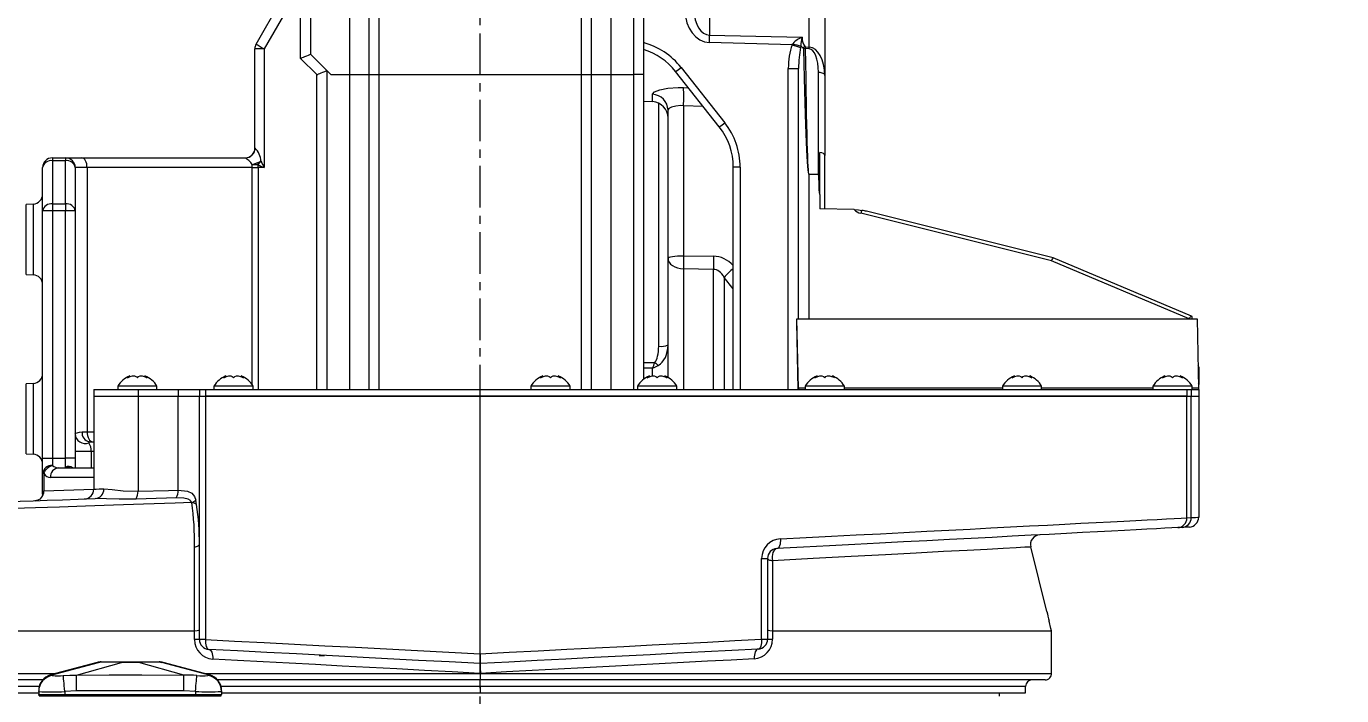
# Model space of a CAD drawing. Header units: millimetres. Extents: x -280 to 408, y 33 to 269.
# Drawn here: x 201.06 to 241.34, y 116.53 to 137.05 of the extents above; entities that cross this region are included whole.
import ezdxf

# ---------------------------------------------------------------- set-up
doc = ezdxf.new("R2010")
doc.units = ezdxf.units.MM
doc.linetypes.add('CENTERX2', pattern=[20.32, 12.7, -2.54, 2.54, -2.54])
doc.layers.add('FORMAT', color=7, linetype='Continuous')
doc.styles.add('SLDTEXTSTYLE0', font='TXT', dxfattribs={"width": 0.605})
doc.dimstyles.new('SLDDIMSTYLE1', dxfattribs={"dimtxt": 3.5, "dimasz": 3.5, "dimexe": 0, "dimexo": 0.0625, "dimgap": 0.875, "dimtad": 1, "dimtoh": 1, "dimlfac": 10, "dimrnd": 1e-09, "dimzin": 12, "dimdsep": 46, "dimtxsty": 'SLDTEXTSTYLE0', "dimsah": 1, "dimcen": 0.09, "dimadec": 0, "dimazin": 0, "dimtfac": 1, "dimtdec": 3, "dimtofl": 0, "dimtmove": 0, "dimatfit": 3, "dimfxl": 1, "dimfrac": 2, "dimtolj": 1, "dimtzin": 12, "dimarcsym": 0})

# ---------------------------------------------------------------- blocks, each defined once
blk = doc.blocks.new('*D16')
at = {"layer": 'FORMAT', "color": 7, "transparency": 16777216}
for p, q in [((249.964, 144.314), (249.964, 85.514)), ((214.964, 96.951), (214.964, 85.514)), ((214.964, 87.014), (249.964, 87.014))]:
    blk.add_line(p, q, dxfattribs=at)
for points in [[(214.964, 87.014), (218.464, 86.476), (218.464, 87.553)], [(249.964, 87.014), (246.464, 87.553), (246.464, 86.476)]]:
    blk.add_solid(points, dxfattribs=at)
at = {"layer": 'FORMAT', "color": 7, "transparency": 16777216, "insert": (228.454, 91.526), "char_height": 3.5, "attachment_point": 1, "style": 'SLDTEXTSTYLE0'}
blk.add_mtext('350', dxfattribs=at)

msp = doc.modelspace()

# ---------------------------------------------------------------- linework, layer by layer
at = {"color": 7, "linetype": 'Continuous', "lineweight": 15}
for p, q in [((209.464, 136.0644), (209.464, 140.7644)), ((209.764, 140.7644), (209.764, 136.1886)), ((210.964, 140.7644), (210.964, 135.5644)), ((218.964, 140.7644), (218.964, 135.5644)), ((219.664, 135.5644), (219.664, 140.7644)), ((219.964, 140.712), (219.964, 135.5644)), ((211.564, 135.5644), (211.564, 140.1644)), ((211.864, 140.1644), (211.864, 135.5644)), ((218.064, 135.5644), (218.064, 140.1644)), ((218.364, 140.1644), (218.364, 135.5644)), ((221.9878, 138.435), (221.9878, 136.7792)), ((225.0402, 136.4114), (225.0402, 138.3106)), ((208.1042, 136.5032), (208.8324, 137.7644)), ((225.514, 137.8174), (225.514, 135.5398)), ((221.9878, 136.7792), (224.8195, 136.7085)), ((208.064, 133.3144), (208.064, 136.3532)), ((208.3483, 136.3532), (208.064, 136.3532)), ((208.3483, 136.3532), (208.3483, 132.7144)), ((209.764, 136.1886), (210.264, 135.6886)), ((224.5177, 136.4832), (221.9878, 136.5464)), ((224.5177, 136.4832), (224.5382, 136.5133)), ((224.7843, 136.4475), (224.7737, 136.3934)), ((224.9092, 136.4201), (225.0402, 136.4114)), ((225.0367, 136.3573), (224.9177, 136.3652)), ((209.964, 135.5644), (209.464, 136.0644)), ((221.1141, 135.7862), (222.4514, 134.092)), ((224.3983, 135.754), (224.714, 135.754)), ((224.714, 128.0794), (224.714, 135.754)), ((209.964, 125.9144), (209.964, 135.5644)), ((210.3883, 135.5644), (210.264, 135.6886)), ((210.3883, 135.5644), (210.964, 135.5644)), ((210.964, 135.5644), (211.564, 135.5644)), ((211.564, 135.5644), (211.864, 135.5644)), ((211.564, 125.9144), (211.564, 135.5644)), ((211.864, 135.5644), (218.064, 135.5644)), ((218.064, 135.5644), (218.364, 135.5644)), ((218.364, 135.5644), (218.364, 125.9144)), ((218.364, 135.5644), (218.964, 135.5644)), ((218.964, 135.5644), (219.664, 135.5644)), ((219.964, 135.5644), (219.664, 135.5644)), ((219.964, 135.5644), (219.964, 126.2271)), ((222.2839, 133.9681), (220.9466, 135.6623)), ((225.321, 132.505), (225.321, 135.6409)), ((225.514, 135.5398), (225.514, 133.0821)), ((219.964, 134.7523), (220.2402, 134.7379)), ((221.1878, 134.6128), (221.1878, 130.0159)), ((220.714, 129.9378), (220.714, 134.4754)), ((201.864, 133.0144), (202.264, 133.0144)), ((201.864, 133.0144), (201.864, 132.9265)), ((201.864, 132.9265), (201.864, 131.6022)), ((202.264, 132.9265), (201.864, 132.9265)), ((202.264, 133.0144), (202.264, 132.9265)), ((202.264, 133.0144), (202.7613, 133.0144)), ((202.264, 131.6022), (202.264, 132.9265)), ((202.7613, 133.0144), (207.7752, 133.0144)), ((208.064, 133.3144), (208.0696, 133.3144)), ((225.364, 132.2012), (225.364, 133.1789)), ((225.514, 131.4493), (225.514, 133.0821)), ((201.564, 131.3901), (201.564, 132.7144)), ((202.564, 132.7144), (202.564, 131.3901)), ((202.9257, 132.7144), (202.564, 132.7144)), ((202.9257, 132.7144), (202.9257, 124.6144)), ((207.9819, 132.7144), (202.9257, 132.7144)), ((207.9819, 132.7144), (208.162, 132.7144)), ((208.3483, 132.7144), (208.162, 132.7144)), ((222.9245, 132.729), (222.714, 132.729)), ((222.714, 125.9144), (222.714, 132.729)), ((225.0245, 132.5096), (225.0245, 132.5102)), ((225.0245, 132.5102), (225.321, 132.505)), ((225.321, 132.5044), (225.0245, 132.5096)), ((225.321, 132.5044), (225.321, 132.505)), ((225.364, 131.9268), (225.364, 132.2012)), ((225.364, 131.8904), (225.364, 131.9268)), ((225.364, 131.8904), (225.364, 131.4519)), ((201.2797, 131.5995), (201.064, 131.5882)), ((201.064, 129.4406), (201.064, 131.5882)), ((201.864, 131.3901), (201.564, 131.3901)), ((201.564, 123.8144), (201.564, 131.3901)), ((201.864, 131.6022), (201.864, 131.3901)), ((201.864, 131.6022), (202.264, 131.6022)), ((201.864, 131.3901), (201.864, 123.8144)), ((202.264, 131.3901), (201.864, 131.3901)), ((202.264, 131.6022), (202.264, 131.3901)), ((202.264, 123.8144), (202.264, 131.3901)), ((202.564, 131.3901), (202.264, 131.3901)), ((202.564, 131.3901), (202.564, 123.8144)), ((226.4115, 131.4336), (225.364, 131.4519)), ((232.4523, 129.859), (226.6175, 131.3148)), ((232.5084, 129.9494), (226.7898, 131.3763)), ((220.714, 126.284), (220.714, 129.9378)), ((221.1878, 130.0159), (222.1053, 130.0013)), ((236.6745, 128.0802), (232.4523, 129.859)), ((236.7451, 128.1646), (232.509, 129.9492)), ((201.064, 129.4406), (201.2797, 129.4293)), ((222.1053, 129.5956), (221.1878, 129.6102)), ((236.764, 128.1555), (236.7451, 128.1646)), ((236.764, 128.0794), (236.764, 128.1561)), ((224.6569, 127.9794), (224.6638, 128.0794)), ((224.7047, 125.9144), (224.6569, 127.9794)), ((224.6638, 128.0794), (236.9138, 128.0794)), ((224.7132, 125.9512), (224.6638, 128.0794)), ((236.9138, 128.0794), (236.9632, 125.9512)), ((236.964, 126.6012), (236.964, 126.0646)), ((201.2797, 126.0995), (201.064, 126.0882)), ((201.064, 123.9406), (201.064, 126.0882)), ((204.2324, 126.3063), (204.2324, 126.3288)), ((204.6957, 126.3288), (204.6957, 126.3066)), ((207.1792, 126.3063), (207.1792, 126.3288)), ((207.6425, 126.3288), (207.6425, 126.3066)), ((216.8845, 126.3063), (216.8845, 126.3288)), ((217.3478, 126.3288), (217.3478, 126.3066)), ((220.1501, 126.3063), (220.1501, 126.3288)), ((220.6134, 126.3288), (220.6134, 126.3066)), ((225.2824, 126.3063), (225.2824, 126.3288)), ((225.7457, 126.3288), (225.7457, 126.3066)), ((231.3238, 126.3063), (231.3238, 126.3288)), ((231.7871, 126.3288), (231.7871, 126.3066)), ((235.9324, 126.3063), (235.9324, 126.3288)), ((236.3957, 126.3288), (236.3957, 126.3066)), ((203.1292, 125.9144), (203.1292, 125.7144)), ((203.1292, 125.9144), (204.4866, 125.9144)), ((203.1292, 125.7144), (203.1292, 122.8587)), ((203.1292, 125.7144), (204.4866, 125.7144)), ((203.864, 126.0144), (203.864, 125.9144)), ((205.064, 126.0144), (203.864, 126.0144)), ((204.4866, 125.9144), (204.4866, 125.7144)), ((204.4866, 125.9144), (205.7151, 125.9144)), ((204.4866, 125.7144), (205.7151, 125.7144)), ((204.4866, 125.7144), (204.4866, 122.7977)), ((205.064, 125.9144), (205.064, 126.0144)), ((205.7151, 125.9144), (205.7151, 125.7144)), ((205.7151, 125.9144), (206.364, 125.9144)), ((205.7151, 125.7144), (206.364, 125.7144)), ((205.7151, 122.8324), (205.7151, 125.7144)), ((206.364, 125.9144), (206.364, 125.7144)), ((206.364, 125.9144), (206.5493, 125.9144)), ((206.364, 125.7144), (206.5493, 125.7144)), ((206.364, 118.2498), (206.364, 125.7144)), ((206.5493, 125.9144), (206.5493, 125.7144)), ((206.5493, 125.9144), (236.6034, 125.9144)), ((206.5493, 125.7144), (236.6034, 125.7144)), ((206.5493, 125.7144), (206.5493, 118.2498)), ((214.964, 125.7144), (206.5493, 125.7144)), ((206.8109, 126.0144), (206.8109, 125.9144)), ((208.0109, 126.0144), (206.8109, 126.0144)), ((208.0109, 125.9144), (208.0109, 126.0144)), ((214.964, 117.8148), (214.964, 125.7144)), ((236.6034, 125.7144), (214.964, 125.7144)), ((216.5162, 126.0144), (216.5162, 125.9144)), ((217.7162, 126.0144), (216.5162, 126.0144)), ((217.7162, 125.9144), (217.7162, 126.0144)), ((219.7818, 126.0144), (219.7818, 125.9144)), ((220.9818, 126.0144), (219.7818, 126.0144)), ((220.9818, 125.9144), (220.9818, 126.0144)), ((224.914, 126.0144), (224.914, 125.9144)), ((226.114, 126.0144), (224.914, 126.0144)), ((226.114, 125.9144), (226.114, 126.0144)), ((230.9555, 126.0144), (230.9555, 125.9144)), ((232.1555, 126.0144), (230.9555, 126.0144)), ((232.1555, 125.9144), (232.1555, 126.0144)), ((235.564, 126.0144), (235.564, 125.9144)), ((236.764, 126.0144), (235.564, 126.0144)), ((236.6034, 125.9144), (236.6034, 125.7144)), ((236.6034, 125.9144), (236.7345, 125.9144)), ((236.6034, 125.7144), (236.7345, 125.7144)), ((236.6034, 121.9804), (236.6034, 125.7144)), ((236.7345, 125.9144), (236.7345, 125.7144)), ((236.7345, 125.9144), (236.964, 125.9144)), ((236.7345, 125.7144), (236.964, 125.7144)), ((236.7345, 121.9873), (236.7345, 125.7144)), ((236.764, 125.9144), (236.764, 126.0144)), ((236.964, 125.9052), (236.964, 126.0646)), ((236.964, 125.9144), (236.964, 125.7144)), ((236.964, 125.7144), (236.964, 121.9991)), ((202.7711, 124.6144), (202.9257, 124.6144)), ((202.9935, 124.3144), (203.1292, 124.3144)), ((201.064, 123.9406), (201.2797, 123.9293)), ((201.564, 123.8144), (201.864, 123.8144)), ((201.564, 123.3458), (201.564, 123.8144)), ((201.864, 123.8144), (201.864, 123.5801)), ((201.864, 123.8144), (202.264, 123.8144)), ((202.264, 123.5363), (202.264, 123.8144)), ((202.564, 123.8144), (202.264, 123.8144)), ((203.0521, 124.0144), (202.564, 124.0144)), ((202.564, 123.8144), (202.564, 123.5144)), ((201.564, 123.3458), (201.5991, 123.3458)), ((201.564, 122.7075), (201.564, 123.3458)), ((201.5991, 123.3458), (201.5991, 122.8065)), ((202.0633, 123.5144), (203.1292, 123.5144)), ((201.3797, 122.5157), (201.3265, 122.5061)), ((201.5608, 122.6718), (201.5401, 122.6226)), ((201.564, 122.7075), (201.557, 122.6715)), ((236.4551, 121.6877), (236.324, 121.6808)), ((236.6034, 121.9804), (236.7345, 121.9873)), ((232.314, 119.1144), (231.8204, 121.089)), ((223.5815, 118.2603), (223.5815, 120.7379)), ((223.5815, 120.7379), (223.764, 120.7379)), ((223.764, 120.7379), (223.764, 118.2603)), ((197.5615, 118.5144), (206.2096, 118.5144)), ((206.214, 118.5146), (206.2096, 118.5144)), ((206.214, 118.2498), (206.214, 118.5146)), ((223.9106, 118.5146), (223.9106, 118.2603)), ((223.9151, 118.5144), (223.9106, 118.5146)), ((223.9151, 118.5144), (232.4614, 118.5144)), ((232.4614, 117.2144), (232.4614, 118.5144)), ((206.364, 118.2498), (206.214, 118.2498)), ((206.5493, 118.2498), (206.364, 118.2498)), ((223.5815, 118.2603), (223.764, 118.2603)), ((223.764, 118.2603), (223.9106, 118.2603)), ((210.0279, 117.7644), (210.1937, 117.7644)), ((214.964, 117.8148), (214.964, 117.5144)), ((203.234, 117.5491), (201.8094, 117.1675)), ((201.8172, 117.1641), (203.2721, 117.552)), ((202.5987, 117.1641), (203.9815, 117.552)), ((203.3802, 117.5644), (204.005, 117.5644)), ((204.005, 117.5644), (204.4816, 117.5644)), ((204.4816, 117.5644), (205.1064, 117.5644)), ((205.8879, 117.1641), (204.5051, 117.552)), ((206.6694, 117.1641), (205.2145, 117.552)), ((206.6772, 117.1675), (205.2525, 117.5491)), ((214.964, 117.2142), (214.9563, 117.2144)), ((214.964, 117.5144), (214.964, 117.3621)), ((214.964, 117.3621), (214.964, 117.2142)), ((214.9717, 117.2144), (214.964, 117.2142)), ((214.964, 117.2142), (214.964, 117.0144)), ((214.9717, 117.2144), (232.4614, 117.2144)), ((201.5657, 117.0144), (197.7604, 117.0144)), ((201.8172, 117.1641), (201.8172, 117.1641)), ((202.5987, 117.1641), (202.5987, 117.1641)), ((206.6694, 117.1641), (206.6694, 117.1641)), ((214.964, 117.0144), (206.9208, 117.0144)), ((232.2614, 117.0144), (214.964, 117.0144)), ((214.964, 116.8144), (214.964, 117.0144)), ((214.964, 116.8144), (214.964, 116.6144)), ((231.664, 116.6144), (231.664, 116.8144)), ((198.264, 116.6144), (201.4433, 116.6144)), ((201.4433, 116.6591), (201.4433, 116.6802)), ((201.4433, 116.6591), (201.4433, 116.5644)), ((201.4433, 116.5644), (202.2433, 116.5644)), ((201.4527, 116.5292), (201.4433, 116.5644)), ((201.4527, 116.5292), (202.2433, 116.5292)), ((202.6018, 116.6802), (202.2433, 116.6591)), ((202.2433, 116.6591), (202.2433, 116.5644)), ((202.2433, 116.5644), (206.2433, 116.5644)), ((202.2433, 116.5292), (202.2433, 116.5644)), ((202.2433, 116.5292), (206.2433, 116.5292)), ((202.2433, 116.5292), (202.2433, 116.5144)), ((205.8848, 116.6802), (202.6018, 116.6802)), ((206.2433, 116.6591), (205.8848, 116.6802)), ((206.2433, 116.6591), (206.2433, 116.5644)), ((206.2433, 116.5292), (206.2433, 116.5644)), ((206.2433, 116.5644), (207.0433, 116.5644)), ((206.2433, 116.5292), (207.0339, 116.5292)), ((206.2433, 116.5292), (206.2433, 116.5144)), ((207.0339, 116.5292), (207.0433, 116.5644)), ((207.0433, 116.6802), (207.0433, 116.6591)), ((207.0433, 116.6591), (207.0433, 116.5644)), ((207.0433, 116.6144), (214.964, 116.6144)), ((214.964, 116.6144), (231.664, 116.6144)), ((230.864, 116.5144), (230.864, 116.6144))]:
    msp.add_line(p, q, dxfattribs=at)
at = {"color": 8, "linetype": 'Continuous', "lineweight": 15}
for p, q in [((209.1631, 137.7644), (208.3483, 136.3532)), ((224.3983, 125.9144), (224.3983, 135.754)), ((210.264, 135.6886), (210.264, 125.9144)), ((210.964, 135.5644), (210.964, 125.9144)), ((211.864, 135.5644), (211.864, 125.9144)), ((218.064, 125.9144), (218.064, 135.5644)), ((218.964, 135.5644), (218.964, 125.9144)), ((219.664, 125.9144), (219.664, 135.5644)), ((220.2402, 134.7379), (220.2402, 134.963)), ((221.1878, 135.1655), (221.3432, 135.1598)), ((220.4297, 127.2393), (220.4297, 134.6896)), ((221.792, 134.5913), (221.1878, 134.6128)), ((207.9819, 126.0619), (207.9819, 132.7144)), ((208.162, 132.7144), (208.162, 125.9144)), ((222.9245, 132.729), (222.9245, 125.9144)), ((225.0245, 132.5096), (225.0245, 128.0794)), ((201.2797, 129.4293), (201.2797, 131.5995)), ((221.1878, 129.6102), (221.1878, 125.9144)), ((222.1053, 125.9144), (222.1053, 129.5956)), ((222.714, 129.001), (222.4327, 129.3492)), ((222.4327, 129.3492), (222.4327, 125.9144)), ((236.6745, 128.0794), (236.6745, 128.0802)), ((219.964, 126.7373), (220.3102, 126.7429)), ((220.2402, 126.5705), (219.964, 126.566)), ((220.2402, 126.329), (220.2402, 126.5705)), ((201.2797, 123.9293), (201.2797, 126.0995)), ((236.964, 126.0646), (236.96, 126.0891)), ((224.7132, 125.9512), (224.7106, 125.9144)), ((224.914, 125.9512), (224.7132, 125.9512)), ((230.9555, 125.9512), (226.114, 125.9512)), ((235.564, 125.9512), (232.1555, 125.9512)), ((236.9632, 125.9512), (236.764, 125.9512)), ((202.9257, 124.6144), (203.1292, 124.6144)), ((203.0521, 124.0144), (203.0521, 123.5144)), ((203.1292, 124.0144), (203.0521, 124.0144)), ((201.5991, 122.8065), (203.1292, 122.86)), ((203.1292, 123.2144), (201.7984, 123.2144)), ((197.5615, 117.2144), (201.9825, 117.2144)), ((206.4955, 117.2144), (214.9563, 117.2144)), ((201.4599, 116.8144), (198.264, 116.8144)), ((214.964, 116.8144), (207.0267, 116.8144)), ((231.664, 116.8144), (214.964, 116.8144))]:
    msp.add_line(p, q, dxfattribs=at)
at = {"color": 7, "linetype": 'Continuous', "lineweight": 15, "flags": 128}
for points in [[(209.464, 136.0644), (209.4698, 136.0668), (209.4868, 136.0738), (209.5146, 136.0853), (209.5519, 136.1008), (209.5973, 136.1196), (209.6492, 136.1411), (209.7055, 136.1644), (209.764, 136.1886)], [(224.9092, 136.4201), (224.9146, 136.4011), (224.9177, 136.3652)], [(209.964, 135.5644), (209.9698, 135.5668), (209.9868, 135.5738), (210.0146, 135.5853), (210.0519, 135.6008), (210.0973, 135.6196), (210.1492, 135.6411), (210.2055, 135.6644), (210.264, 135.6886)], [(225.321, 135.6409), (225.359, 135.6384), (225.3954, 135.6323), (225.4287, 135.6227), (225.4579, 135.6101), (225.4817, 135.5949), (225.4994, 135.5777), (225.5103, 135.5591), (225.514, 135.5398)], [(220.2402, 134.963), (220.2968, 135.0333), (220.4601, 135.0984), (220.7122, 135.1467), (221.0225, 135.1674), (221.1878, 135.1655)], [(221.1878, 134.6128), (221.1052, 134.6162), (220.95, 134.6035), (220.824, 134.5695), (220.7423, 134.5236), (220.714, 134.4754)], [(202.9257, 132.7144), (202.9225, 132.7729), (202.9132, 132.8292), (202.898, 132.881), (202.8776, 132.9265), (202.8527, 132.9638), (202.8242, 132.9915), (202.7934, 133.0086), (202.7613, 133.0144)], [(207.9819, 132.8131), (207.9418, 132.8676), (207.8731, 132.9347), (207.8188, 132.9783), (207.7902, 132.9996), (207.7824, 133.0055), (207.7739, 133.0137), (207.7752, 133.0144)], [(226.4115, 131.4336), (226.5509, 131.4191), (226.6511, 131.4019)], [(220.714, 129.9378), (220.723, 129.9525), (220.7496, 129.9668), (220.7929, 129.98), (220.8513, 129.9916), (220.9228, 130.0014), (221.0047, 130.0088), (221.0941, 130.0137), (221.1878, 130.0159)], [(220.714, 129.9378), (220.723, 129.8759), (220.7496, 129.8162), (220.7929, 129.7609), (220.8513, 129.712), (220.9228, 129.6712), (221.0047, 129.6399), (221.0941, 129.6193), (221.1878, 129.6102)], [(204.2299, 126.3288), (204.2301, 126.329), (204.213, 126.3157), (204.1804, 126.2896), (204.1609, 126.2736)], [(204.1609, 126.2736), (204.2479, 126.3134), (204.3146, 126.3286), (204.3759, 126.329), (204.422, 126.3157), (204.4544, 126.2896), (204.464, 126.2736)], [(204.464, 126.2736), (204.5017, 126.3134), (204.549, 126.3286), (204.6097, 126.329), (204.6729, 126.3157), (204.738, 126.2896), (204.7671, 126.2736)], [(204.7671, 126.2736), (204.7179, 126.3134), (204.6984, 126.3286), (204.6981, 126.3288)], [(207.1767, 126.3288), (207.177, 126.329), (207.1599, 126.3157), (207.1272, 126.2896), (207.1078, 126.2736)], [(207.1078, 126.2736), (207.1948, 126.3134), (207.2615, 126.3286), (207.3227, 126.329), (207.3688, 126.3157), (207.4012, 126.2896), (207.4109, 126.2736)], [(207.4109, 126.2736), (207.4486, 126.3134), (207.4959, 126.3286), (207.5566, 126.329), (207.6198, 126.3157), (207.6849, 126.2896), (207.714, 126.2736)], [(207.714, 126.2736), (207.6647, 126.3134), (207.6453, 126.3286), (207.645, 126.3288)], [(216.882, 126.3288), (216.8823, 126.329), (216.8652, 126.3157), (216.8326, 126.2896), (216.8131, 126.2736)], [(216.8131, 126.2736), (216.9001, 126.3134), (216.9668, 126.3286), (217.028, 126.329), (217.0742, 126.3157), (217.1065, 126.2896), (217.1162, 126.2736)], [(217.1162, 126.2736), (217.1539, 126.3134), (217.2012, 126.3286), (217.2619, 126.329), (217.3251, 126.3157), (217.3902, 126.2896), (217.4193, 126.2736)], [(217.4193, 126.2736), (217.37, 126.3134), (217.3506, 126.3286), (217.3503, 126.3288)], [(220.1476, 126.3288), (220.1479, 126.329), (220.1308, 126.3157), (220.0981, 126.2896), (220.0786, 126.2736)], [(220.0786, 126.2736), (220.1656, 126.3134), (220.2323, 126.3286), (220.2936, 126.329), (220.3397, 126.3157), (220.3721, 126.2896), (220.3818, 126.2736)], [(220.3818, 126.2736), (220.4195, 126.3134), (220.4668, 126.3286), (220.5275, 126.329), (220.5907, 126.3157), (220.6557, 126.2896), (220.6849, 126.2736)], [(220.6849, 126.2736), (220.6356, 126.3134), (220.6162, 126.3286), (220.6159, 126.3288)], [(225.2799, 126.3288), (225.2801, 126.329), (225.263, 126.3157), (225.2304, 126.2896), (225.2109, 126.2736)], [(225.2109, 126.2736), (225.2979, 126.3134), (225.3646, 126.3286), (225.4259, 126.329), (225.472, 126.3157), (225.5044, 126.2896), (225.514, 126.2736)], [(225.514, 126.2736), (225.5517, 126.3134), (225.599, 126.3286), (225.6597, 126.329), (225.7229, 126.3157), (225.788, 126.2896), (225.8171, 126.2736)], [(225.8171, 126.2736), (225.7679, 126.3134), (225.7484, 126.3286), (225.7481, 126.3288)], [(231.3213, 126.3288), (231.3216, 126.329), (231.3045, 126.3157), (231.2719, 126.2896), (231.2524, 126.2736)], [(231.2524, 126.2736), (231.3394, 126.3134), (231.4061, 126.3286), (231.4673, 126.329), (231.5135, 126.3157), (231.5458, 126.2896), (231.5555, 126.2736)], [(231.5555, 126.2736), (231.5932, 126.3134), (231.6405, 126.3286), (231.7012, 126.329), (231.7644, 126.3157), (231.8295, 126.2896), (231.8586, 126.2736)], [(231.8586, 126.2736), (231.8093, 126.3134), (231.7899, 126.3286), (231.7896, 126.3288)], [(235.9299, 126.3288), (235.9301, 126.329), (235.913, 126.3157), (235.8804, 126.2896), (235.8609, 126.2736)], [(235.8609, 126.2736), (235.9479, 126.3134), (236.0146, 126.3286), (236.0759, 126.329), (236.122, 126.3157), (236.1544, 126.2896), (236.164, 126.2736)], [(236.164, 126.2736), (236.2017, 126.3134), (236.249, 126.3286), (236.3097, 126.329), (236.3729, 126.3157), (236.438, 126.2896), (236.4671, 126.2736)], [(236.4671, 126.2736), (236.4179, 126.3134), (236.3984, 126.3286), (236.3981, 126.3288)], [(202.564, 124.5482), (202.5834, 124.5785), (202.693, 124.6104), (202.7711, 124.6144)], [(202.9257, 124.6144), (202.9289, 124.5558), (202.9382, 124.4996), (202.9534, 124.4477), (202.9738, 124.4022), (202.9988, 124.3649), (203.0272, 124.3372), (203.058, 124.3201), (203.0901, 124.3144)], [(202.9935, 124.3144), (202.9763, 124.3124), (202.9642, 124.2964), (202.976, 124.2813)], [(203.4384, 122.8704), (203.6959, 122.8521), (204.0313, 122.8127), (204.4866, 122.7977)], [(198.6625, 122.4131), (198.6631, 122.4131), (198.6881, 122.4139), (198.7491, 122.4161), (198.8461, 122.4195), (198.9788, 122.4241), (199.147, 122.43), (199.3502, 122.4371), (199.588, 122.4454), (199.8599, 122.4549), (200.1652, 122.4655), (200.5034, 122.4773), (200.8735, 122.4903), (201.2749, 122.5043), (201.7065, 122.5194), (202.1675, 122.5355), (202.6568, 122.5525), (203.1733, 122.5706)], [(204.4134, 122.5578), (203.9117, 122.5563), (203.5223, 122.5682), (203.1733, 122.5706)], [(205.6545, 122.5966), (205.3528, 122.5872), (204.4134, 122.5578)], [(204.4866, 122.7977), (205.4164, 122.824), (205.7151, 122.8324)], [(206.1292, 122.4518), (206.0965, 122.5009), (206.0899, 122.5075), (206.0166, 122.5536), (205.8891, 122.5865), (205.6545, 122.5966)], [(205.7151, 122.8324), (205.9975, 122.8035), (206.1377, 122.7329), (206.2127, 122.6376), (206.2508, 122.5246)], [(236.324, 121.6808), (236.1424, 121.6713), (235.9242, 121.6599), (235.6696, 121.6465), (235.379, 121.6313), (235.0531, 121.6142), (234.6923, 121.5953), (234.2973, 121.5746), (233.8688, 121.5522), (233.4074, 121.528), (232.9141, 121.5021), (232.3897, 121.4746), (231.835, 121.4456), (231.2511, 121.415), (230.6389, 121.3829), (229.9995, 121.3494), (229.3341, 121.3145), (228.6438, 121.2783), (227.9297, 121.2409), (227.1932, 121.2023), (226.4354, 121.1626), (225.6578, 121.1218), (224.8616, 121.0801), (224.0483, 121.0375)], [(224.158, 121.3371), (224.9485, 121.3779), (225.7232, 121.418), (226.4806, 121.4571), (227.2197, 121.4954), (227.9393, 121.5326), (228.6382, 121.5687), (229.3153, 121.6037), (229.9695, 121.6375), (230.5998, 121.6701), (231.2051, 121.7014), (231.7846, 121.7313), (232.3373, 121.7599), (232.8622, 121.787), (233.3586, 121.8127), (233.8257, 121.8368), (234.2628, 121.8594), (234.669, 121.8804), (235.0439, 121.8998), (235.3867, 121.9175), (235.697, 121.9336), (235.9742, 121.9479), (236.2179, 121.9605), (236.4277, 121.9713), (236.6034, 121.9804)], [(236.6797, 121.6995), (236.6547, 121.6982), (236.5797, 121.6942), (236.4551, 121.6877)], [(236.7345, 121.9873), (236.8619, 121.9938), (236.9384, 121.9978), (236.964, 121.9991)], [(224.158, 121.3371), (224.1581, 121.2794), (224.1536, 121.2239), (224.1445, 121.1726), (224.1313, 121.1275), (224.1144, 121.0902), (224.0944, 121.0622), (224.0721, 121.0444), (224.0483, 121.0375)], [(206.2096, 118.5144), (206.2108, 119.091), (206.2151, 121.0882)], [(206.2151, 121.0882), (206.2475, 121.0943), (206.2768, 121.1016), (206.3025, 121.1098), (206.3241, 121.119), (206.3413, 121.1288), (206.3539, 121.1392), (206.3615, 121.15), (206.364, 121.1609)], [(224.0483, 121.0375), (224.0131, 121.0282), (223.9804, 121.0044), (223.9519, 120.9674), (223.9289, 120.919), (223.9127, 120.8615), (223.904, 120.798), (223.9033, 120.7314), (223.9105, 120.6651)], [(223.764, 120.7379), (223.7665, 120.727), (223.774, 120.7163), (223.7863, 120.7059), (223.8032, 120.6961), (223.8245, 120.6869), (223.8497, 120.6786), (223.8786, 120.6713), (223.9105, 120.6651)], [(223.9105, 120.6651), (223.9125, 119.7445), (223.9151, 118.5144)], [(206.214, 118.5146), (206.2916, 118.5237), (206.3434, 118.5358), (206.364, 118.551), (206.364, 118.5513)], [(223.764, 118.5513), (223.764, 118.551), (223.7832, 118.5363), (223.8339, 118.5239), (223.9106, 118.5146)], [(232.4614, 118.5144), (232.4417, 118.5933), (232.3864, 118.8144)], [(206.5493, 118.2498), (206.5488, 118.192), (206.5527, 118.1365), (206.5608, 118.0852), (206.5727, 118.04), (206.588, 118.0027), (206.6062, 117.9747), (206.6266, 117.957), (206.6483, 117.9502)], [(206.5493, 118.2498), (207.4434, 118.2036), (208.3519, 118.1566), (209.273, 118.109), (210.2049, 118.0608), (211.1458, 118.0122), (212.094, 117.9631), (213.0476, 117.9139), (214.0049, 117.8644), (214.964, 117.8148)], [(214.964, 117.8148), (215.8492, 117.8605), (216.733, 117.9062), (217.614, 117.9518), (218.4906, 117.9971), (219.3615, 118.0421), (220.2253, 118.0868), (221.0806, 118.131), (221.926, 118.1747), (222.7601, 118.2178), (223.5815, 118.2603)], [(223.5815, 118.2603), (223.5819, 118.2025), (223.5778, 118.147), (223.5695, 118.0957), (223.5573, 118.0506), (223.5415, 118.0133), (223.5228, 117.9852), (223.502, 117.9675), (223.4797, 117.9607)], [(214.964, 117.5144), (214.0162, 117.564), (213.0702, 117.6136), (212.1278, 117.663), (211.1907, 117.7121), (210.2609, 117.7609), (209.3399, 117.8091), (208.4297, 117.8568), (207.5319, 117.9039), (206.6483, 117.9502)], [(206.6483, 117.9502), (206.6749, 117.9432), (206.7, 117.9253), (206.7225, 117.8972), (206.7417, 117.8599), (206.7568, 117.8148), (206.7673, 117.7636), (206.7728, 117.7082), (206.773, 117.6506)], [(214.9563, 117.2144), (214.105, 117.2598), (213.2557, 117.305), (212.4105, 117.3501), (211.5714, 117.3948), (210.7402, 117.4391), (209.9191, 117.4829), (209.1099, 117.526), (208.3146, 117.5684), (207.535, 117.61), (206.773, 117.6506)], [(223.4797, 117.9607), (222.668, 117.9181), (221.8437, 117.8749), (221.0084, 117.8311), (220.1632, 117.7869), (219.3096, 117.7421), (218.4489, 117.697), (217.5826, 117.6516), (216.7121, 117.606), (215.8387, 117.5602), (214.964, 117.5144)], [(223.3516, 117.6611), (222.6459, 117.6235), (221.9244, 117.585), (221.1885, 117.5458), (220.4398, 117.5059), (219.6798, 117.4653), (218.9101, 117.4243), (218.1322, 117.3828), (217.3478, 117.341), (216.5585, 117.299), (215.766, 117.2567), (214.9717, 117.2144)], [(223.4797, 117.9607), (223.4525, 117.9536), (223.4268, 117.9357), (223.4037, 117.9076), (223.384, 117.8703), (223.3685, 117.8252), (223.3577, 117.774), (223.352, 117.7186), (223.3516, 117.6611)], [(203.2725, 117.5521), (203.2722, 117.552), (203.2721, 117.552)], [(203.2725, 117.5521), (203.3646, 117.5641), (203.3802, 117.5644)], [(203.9815, 117.552), (203.9817, 117.5521), (203.9817, 117.5521)], [(204.5051, 117.552), (204.5051, 117.552), (204.2555, 117.549), (204.1187, 117.5497), (203.9815, 117.552), (203.9815, 117.552)], [(203.9817, 117.5521), (204.0016, 117.5641), (204.005, 117.5644)], [(204.4816, 117.5644), (204.485, 117.5641), (204.5049, 117.5521)], [(204.5049, 117.5521), (204.505, 117.552), (204.5051, 117.552)], [(205.1064, 117.5644), (205.122, 117.5641), (205.2141, 117.5521)], [(205.2145, 117.552), (205.2142, 117.5521), (205.2141, 117.5521)], [(214.9563, 117.2144), (214.9573, 117.2337), (214.9583, 117.2529), (214.9593, 117.2719), (214.9603, 117.2907), (214.9613, 117.3092), (214.9622, 117.3274), (214.9631, 117.345), (214.964, 117.3621)], [(214.964, 117.3621), (214.9649, 117.345), (214.9658, 117.3274), (214.9668, 117.3092), (214.9677, 117.2907), (214.9687, 117.2719), (214.9697, 117.2529), (214.9707, 117.2337), (214.9717, 117.2144)], [(201.8172, 117.1641), (201.8172, 117.1641), (201.8433, 117.1626), (201.8592, 117.1499)], [(202.1976, 117.1499), (202.3981, 117.1626), (202.5987, 117.1641), (202.5987, 117.1641)], [(202.2433, 116.6591), (202.2352, 116.7459), (202.2274, 116.83), (202.22, 116.9089), (202.2134, 116.9802), (202.2077, 117.0416), (202.2031, 117.0913), (202.1997, 117.1278), (202.1976, 117.1499)], [(202.5987, 117.1641), (202.5987, 117.1641), (203.5987, 117.1674), (204.5987, 117.1678), (205.8879, 117.1641), (205.8879, 117.1641)], [(202.6018, 116.6802), (202.6008, 116.8418), (202.5998, 116.986), (202.5991, 117.0974), (202.5987, 117.1641)], [(205.8848, 116.6802), (205.8858, 116.8418), (205.8867, 116.986), (205.8875, 117.0974), (205.8879, 117.1641)], [(206.2433, 116.6591), (206.2514, 116.7459), (206.2592, 116.83), (206.2665, 116.9089), (206.2732, 116.9802), (206.2789, 117.0416), (206.2835, 117.0913), (206.2869, 117.1278), (206.289, 117.1499)], [(206.6273, 117.1499), (206.6432, 117.1626), (206.6694, 117.1641), (206.6694, 117.1641)], [(206.6694, 117.1641), (206.6694, 117.1641), (206.6765, 117.1674), (206.6776, 117.1678), (206.6694, 117.1641), (206.6694, 117.1641)]]:
    msp.add_lwpolyline(points, dxfattribs=at)
at = {"color": 8, "linetype": 'Continuous', "lineweight": 15, "flags": 128}
for points in [[(236.6745, 128.0802), (236.6907, 128.1084), (236.706, 128.1317), (236.7198, 128.1493), (236.7317, 128.1606), (236.7412, 128.1651), (236.7452, 128.1646)], [(203.1292, 122.8587), (203.1428, 122.8593), (203.199, 122.8614), (203.2979, 122.8651), (203.4384, 122.8704)], [(206.1292, 122.4518), (205.6259, 122.4345), (204.6561, 122.4013), (203.7357, 122.3697), (202.8794, 122.3403), (202.0784, 122.3128), (201.3431, 122.2876), (200.675, 122.2647), (200.0304, 122.2426), (199.484, 122.2238), (199.0358, 122.2084), (198.7002, 122.1969), (198.4892, 122.1897), (198.3898, 122.1863), (198.3957, 122.1865)], [(231.8097, 121.0863), (231.7887, 121.0852), (231.6423, 121.0774), (231.3716, 121.063), (230.9772, 121.0419), (230.4836, 121.0156), (229.8778, 120.9833), (229.1505, 120.9445), (228.3126, 120.8998), (227.3691, 120.8495), (226.3237, 120.7938), (225.1633, 120.7319), (223.9105, 120.6651)], [(203.2721, 117.552), (203.2721, 117.552), (203.2327, 117.549), (203.2335, 117.549)], [(205.2531, 117.549), (205.2452, 117.5497), (205.2145, 117.552), (205.2145, 117.552), (205.2145, 117.552)], [(201.8093, 117.1677), (201.809, 117.1678), (201.8172, 117.1641), (201.8172, 117.1641), (201.8172, 117.1641)]]:
    msp.add_lwpolyline(points, dxfattribs=at)
at = {"color": 7, "linetype": 'Continuous', "lineweight": 15}
for centre, radius, start, end in [((218.0497, 136.6628), 3.9399, 358.30681, 1.69319), ((225.0155, 136.1256), 0.6149, 108.58769, 140.91325), ((225.6436, 136.4645), 0.8595, 163.51183, 181.13496), ((208.364, 136.3532), 0.3, 150, 180), ((209.6359, 138.7221), 2.6963, 235.38466, 241.47585), ((219.3767, 134.4232), 2, 38.28461, 72.92421), ((228.102, 146.2925), 10.4436, 249.92784, 251.4163), ((225.0986, 138.1153), 1.6972, 250.71998, 259.32868), ((224.9488, 136.2851), 0.1407, 106.32604, 135.18857), ((224.8307, 136.356), 0.0336, 3.35143, 57.12507), ((224.9152, 136.1824), 0.1828, 89.23328, 106.18259), ((177.4349, 139.4528), 47.7023, 356.27932, 356.34444), ((220.0618, 137.0331), 1.6316, 302.8407, 310.16117), ((220.2205, 134.4699), 0.4935, 0.64224, 87.71983), ((216.8269, 134.8892), 4.3697, 356.37423, 3.62577), ((220.214, 134.2385), 0.5, 0, 87), ((221.3991, 135.3389), 1.6316, 302.84085, 310.16114), ((220.714, 132.729), 2, 0, 38.28461), ((220.7245, 132.729), 2.2, 0, 38.28461), ((201.864, 132.7144), 0.3, 90, 180), ((201.8265, 132.6613), 0.2678, 81.94999, 168.5789), ((202.264, 132.7144), 0.3, 0, 90), ((202.3015, 132.6613), 0.2678, 11.42119, 98.04992), ((207.764, 133.3144), 0.3, 270, 0), ((207.7724, 133.3116), 0.2972, 270.5428, 0.5337), ((207.5901, 132.8569), 0.6627, 4.76221, 43.65743), ((207.4859, 134.5774), 1.8327, 285.7044, 294.66171), ((208.0669, 133.6014), 0.7929, 263.84467, 276.15533), ((207.4438, 133.6189), 1.0727, 311.30916, 318.7687), ((201.264, 131.8991), 0.3, 273, 0), ((225.4205, 131.932), 0.0702, 183.84459, 216.34244), ((225.3507, 131.7281), 0.1991, 86.17238, 90.05798), ((201.8265, 131.3371), 0.2678, 81.95105, 168.57785), ((202.3015, 131.3371), 0.2678, 11.42224, 98.04886), ((227.0596, 131.194), 0.4583, 153.01688, 164.71058), ((228.7276, 129.8131), 7.5425, 178.45893, 181.54107), ((229.6438, 129.7984), 7.5413, 178.45867, 181.54133), ((201.264, 129.1297), 0.3, 0, 87), ((220.4969, 127.8013), 0.566, 263.18247, 292.55371), ((222.8474, 129.5688), 3.7977, 228.08103, 230.17722), ((236.8751, 126.5986), 0.089, 1.65947, 36.12416), ((201.264, 126.3991), 0.3, 273, 0), ((204.4759, 125.6745), 0.7, 110.62554, 150.95025), ((204.4521, 125.6745), 0.7, 29.04975, 69.40063), ((207.4228, 125.6745), 0.7, 110.62554, 150.95025), ((207.3989, 125.6745), 0.7, 29.04975, 69.40063), ((217.1281, 125.6745), 0.7, 110.62554, 150.95025), ((217.1042, 125.6745), 0.7, 29.04975, 69.40063), ((220.3937, 125.6745), 0.7, 110.62554, 150.95025), ((220.3698, 125.6745), 0.7, 29.04975, 69.40063), ((225.5259, 125.6745), 0.7, 110.62554, 150.95025), ((225.5021, 125.6745), 0.7, 29.04975, 69.40063), ((231.5674, 125.6745), 0.7, 110.62554, 150.95025), ((231.5435, 125.6745), 0.7, 29.04975, 69.40063), ((236.1759, 125.6745), 0.7, 110.62554, 150.95025), ((236.1521, 125.6745), 0.7, 29.04975, 69.40063), ((224.8886, 125.9449), 0.1756, 177.94154, 190.01088), ((237.3038, 125.9407), 0.3408, 178.22973, 184.42641), ((202.8626, 124.5576), 0.2987, 181.81036, 292.31279), ((203.0391, 124.5806), 0.2701, 172.80899, 260.27449), ((202.6425, 124.0419), 0.4105, 356.15833, 35.67187), ((201.264, 123.6297), 0.3, 0, 87), ((201.8347, 123.3084), 0.2733, 83.85292, 172.11919), ((201.9574, 123.2076), 0.384, 104.07717, 158.90307), ((202.082, 123.2309), 0.2841, 93.77843, 183.33599), ((202.8292, 122.8587), 0.3, 272, 0.54911), ((203.1511, 122.8574), 0.2876, 274.43358, 2.59654), ((201.3169, 122.7882), 0.2828, 275.64251, 3.72384), ((201.7697, 122.6903), 0.2064, 145.72918, 175.21856), ((204.1174, 122.7792), 0.3696, 323.20444, 2.87351), ((205.3081, 122.8114), 0.4076, 328.20945, 2.96066), ((206.0342, 122.7487), 0.3117, 287.73274, 314.02509), ((197.6864, 121.2354), 8.5299, 359.01075, 8.19839), ((206.0477, 122.059), 0.4012, 55.24974, 78.28316), ((202.2528, 121.7035), 4.0815, 9.66267, 11.60462), ((199.2869, 121.2727), 7.078, 359.09532, 9.07127), ((236.3061, 121.9776), 0.2973, 273.44626, 0.55194), ((236.4373, 121.9844), 0.2973, 273.44611, 0.5515), ((236.664, 121.9991), 0.3, 273, 0), ((224.185, 120.7342), 0.6035, 92.57003, 179.64416), ((232.1119, 121.1597), 0.3, 93, 193.52815), ((224.064, 120.7379), 0.3, 92.99992, 180.00017), ((250.691, 123.3916), 18.8682, 193.10234, 194.03951), ((206.81, 118.2454), 0.596, 179.58423, 266.44369), ((206.664, 118.2498), 0.3, 180, 267), ((223.3146, 118.256), 0.596, 273.55877, 0.4133), ((223.464, 118.2603), 0.3, 273, 0), ((203.3558, 117.0644), 0.5, 90, 104.18181), ((203.6271, 104.8138), 12.7432, 88.4054, 91.5946), ((204.8595, 104.4852), 13.0717, 88.44547, 91.55453), ((205.1308, 117.0644), 0.5, 75.81762, 90), ((232.2614, 117.2144), 0.2, 269.99476, 359.99713), ((201.9433, 116.6866), 0.5, 105.58023, 180), ((201.9433, 116.6802), 0.5, 104.60299, 179.99952), ((201.9418, 116.6583), 0.4985, 99.53109, 179.90368), ((202.0284, 118.5911), 1.4512, 263.30447, 276.69553), ((205.9249, 112.5437), 4.6205, 85.48054, 90.45877), ((206.4582, 118.0915), 0.9567, 259.81349, 280.18651), ((206.5448, 116.6583), 0.4985, 0.09627, 80.46897), ((206.5433, 116.6802), 0.5, 0.00053, 75.39696), ((206.5433, 116.6866), 0.5, 0, 74.42991), ((231.864, 116.8144), 0.2, 90, 180), ((201.8433, 121.7908), 5.1473, 265.54301, 274.45699), ((206.6433, 123.6179), 6.9703, 266.71019, 273.28981)]:
    msp.add_arc(centre, radius, start, end, dxfattribs=at)
at = {"color": 8, "linetype": 'Continuous', "lineweight": 15}
for centre, radius, start, end in [((219.3872, 134.4232), 2.2, 38.28461, 74.80029), ((223.9639, 128.0517), 2.007, 128.51871, 139.72396), ((202.3563, 123.3691), 0.1909, 49.51729, 118.89975), ((202.212, 122.7876), 0.7505, 75.55043, 86.02389)]:
    msp.add_arc(centre, radius, start, end, dxfattribs=at)
at = {"color": 7, "linetype": 'Continuous', "lineweight": 15}
for centre, major_axis, ratio, start_param, end_param in [((222.0297, 137.5762), (0.0661, 1.0287), 0.7750261, 1.6535388, 3.1719752), ((222.014, 137.5762), (0.035, 0.7967), 0.6260571, 1.6409391, 3.1593756), ((225.0192, 136.6994), (-0.0211, 0.3519), 0.5651182, 1.5111603, 2.4531522), ((224.9983, 135.8085), (0.0362, 1.2011), 0.4986317, 0.9894119, 1.631183), ((225.014, 135.8085), (0.0169, 1.0514), 0.2848799, 0.9854316, 1.6272027), ((225.014, 136.6218), (-0.2115, 0.2315), 0.9191249, 1.4868746, 1.7766031), ((225.014, 157.9123), (-0.0105, 25.4027), 0.0118025, 2.5839473, 3.1413809), ((225.0175, 157.9629), (-0.007, 25.4527), 0.0078529, 2.584019, 3.1414526), ((225.021, 135.6222), (0.0092, 0.7354), 0.4077766, 4.7429418, 6.2613783), ((225.014, 135.5211), (0.0153, 0.8907), 0.5610862, 4.743081, 6.2615175), ((225.314, 133.0821), (0.2, 0), 0.5000115, 0, 1.3181161), ((207.9817, 132.7144), (0, 0.3), 0.0006713, 4.712389, 5.0478246), ((207.9817, 132.7144), (0, 0.3), 0.6008865, 4.712389, 5.0478246), ((208.364, 132.7144), (0.5994, -0.2999), 0.0104856, 4.3560025, 4.6914381), ((208.364, 132.7144), (-0.2997, 0.6), 0.0209436, 1.2248979, 1.5603335), ((225.314, 119.6778), (0.0069, 12.8271), 0.0155826, 6.0651456, 6.2829193), ((225.3175, 119.7278), (0.0035, 12.7766), 0.0078221, 5.9814802, 6.2830501), ((226.721, 131.6476), (0.3993, -0.0278), 0.8649744, 3.8877575, 4.5107091), ((226.1142, 131.3387), (0.7727, -0.0128), 0.1294482, 0.5089687, 0.8047463), ((232.4453, 129.759), (0.0634, 0.1903), 0.1422286, 6.2721975, 7.3491128), ((222.0791, 128.6329), (0.0367, 0.9625), 0.5180799, 5.5711775, 6.3042158), ((220.2297, 127.2653), (-0.0107, 0.5598), 0.3567466, 3.502575, 4.6590871), ((220.214, 127.3046), (-0.0375, 0.7014), 0.7108118, 3.4808001, 4.6373122), ((220.214, 126.8073), (0.1747, 0.5014), 0.2112741, 4.2956275, 4.6575518), ((220.214, 126.8073), (0.4914, 0.2167), 0.4267886, 4.5787023, 4.9406266), ((201.7984, 123.8144), (0, 0.6), 0.5317094, 2.4668915, 3.1415927), ((202.0633, 123.8144), (0.319, 0), 0.9403632, 4.0376878, 4.712389), ((202.3838, 123.8144), (0.319, 0), 0.9403632, 4.3276297, 4.712389)]:
    msp.add_ellipse(centre, major_axis=major_axis, ratio=ratio, start_param=start_param, end_param=end_param, dxfattribs=at)
at = {"color": 8, "linetype": 'Continuous', "lineweight": 15}
msp.add_ellipse((222.053, 128.711), major_axis=(0.0994, 1.2881), ratio=0.7725028, start_param=5.660545, end_param=6.3303965, dxfattribs=at)
at = {"layer": 'FORMAT', "color": 7, "linetype": 'CENTERX2', "lineweight": 0, "ltscale": 0.1}
msp.add_line((214.964, 96.951), (214.964, 224.3913), dxfattribs=at)

# ---------------------------------------------------------------- dimensions: what is measured, and where the dimension line sits
at = {"layer": 'FORMAT', "color": 7}
dim = msp.add_linear_dim(base=(249.964, 87.0144), p1=(214.964, 96.951), p2=(249.964, 144.3144), dimstyle='SLDDIMSTYLE1', dxfattribs=at)
dim.commit()
dim.dimension.update_dxf_attribs({"geometry": '*D16', "text_midpoint": (232.464, 87.0144), "dimtype": 160})

doc.saveas('drawing.dxf')
